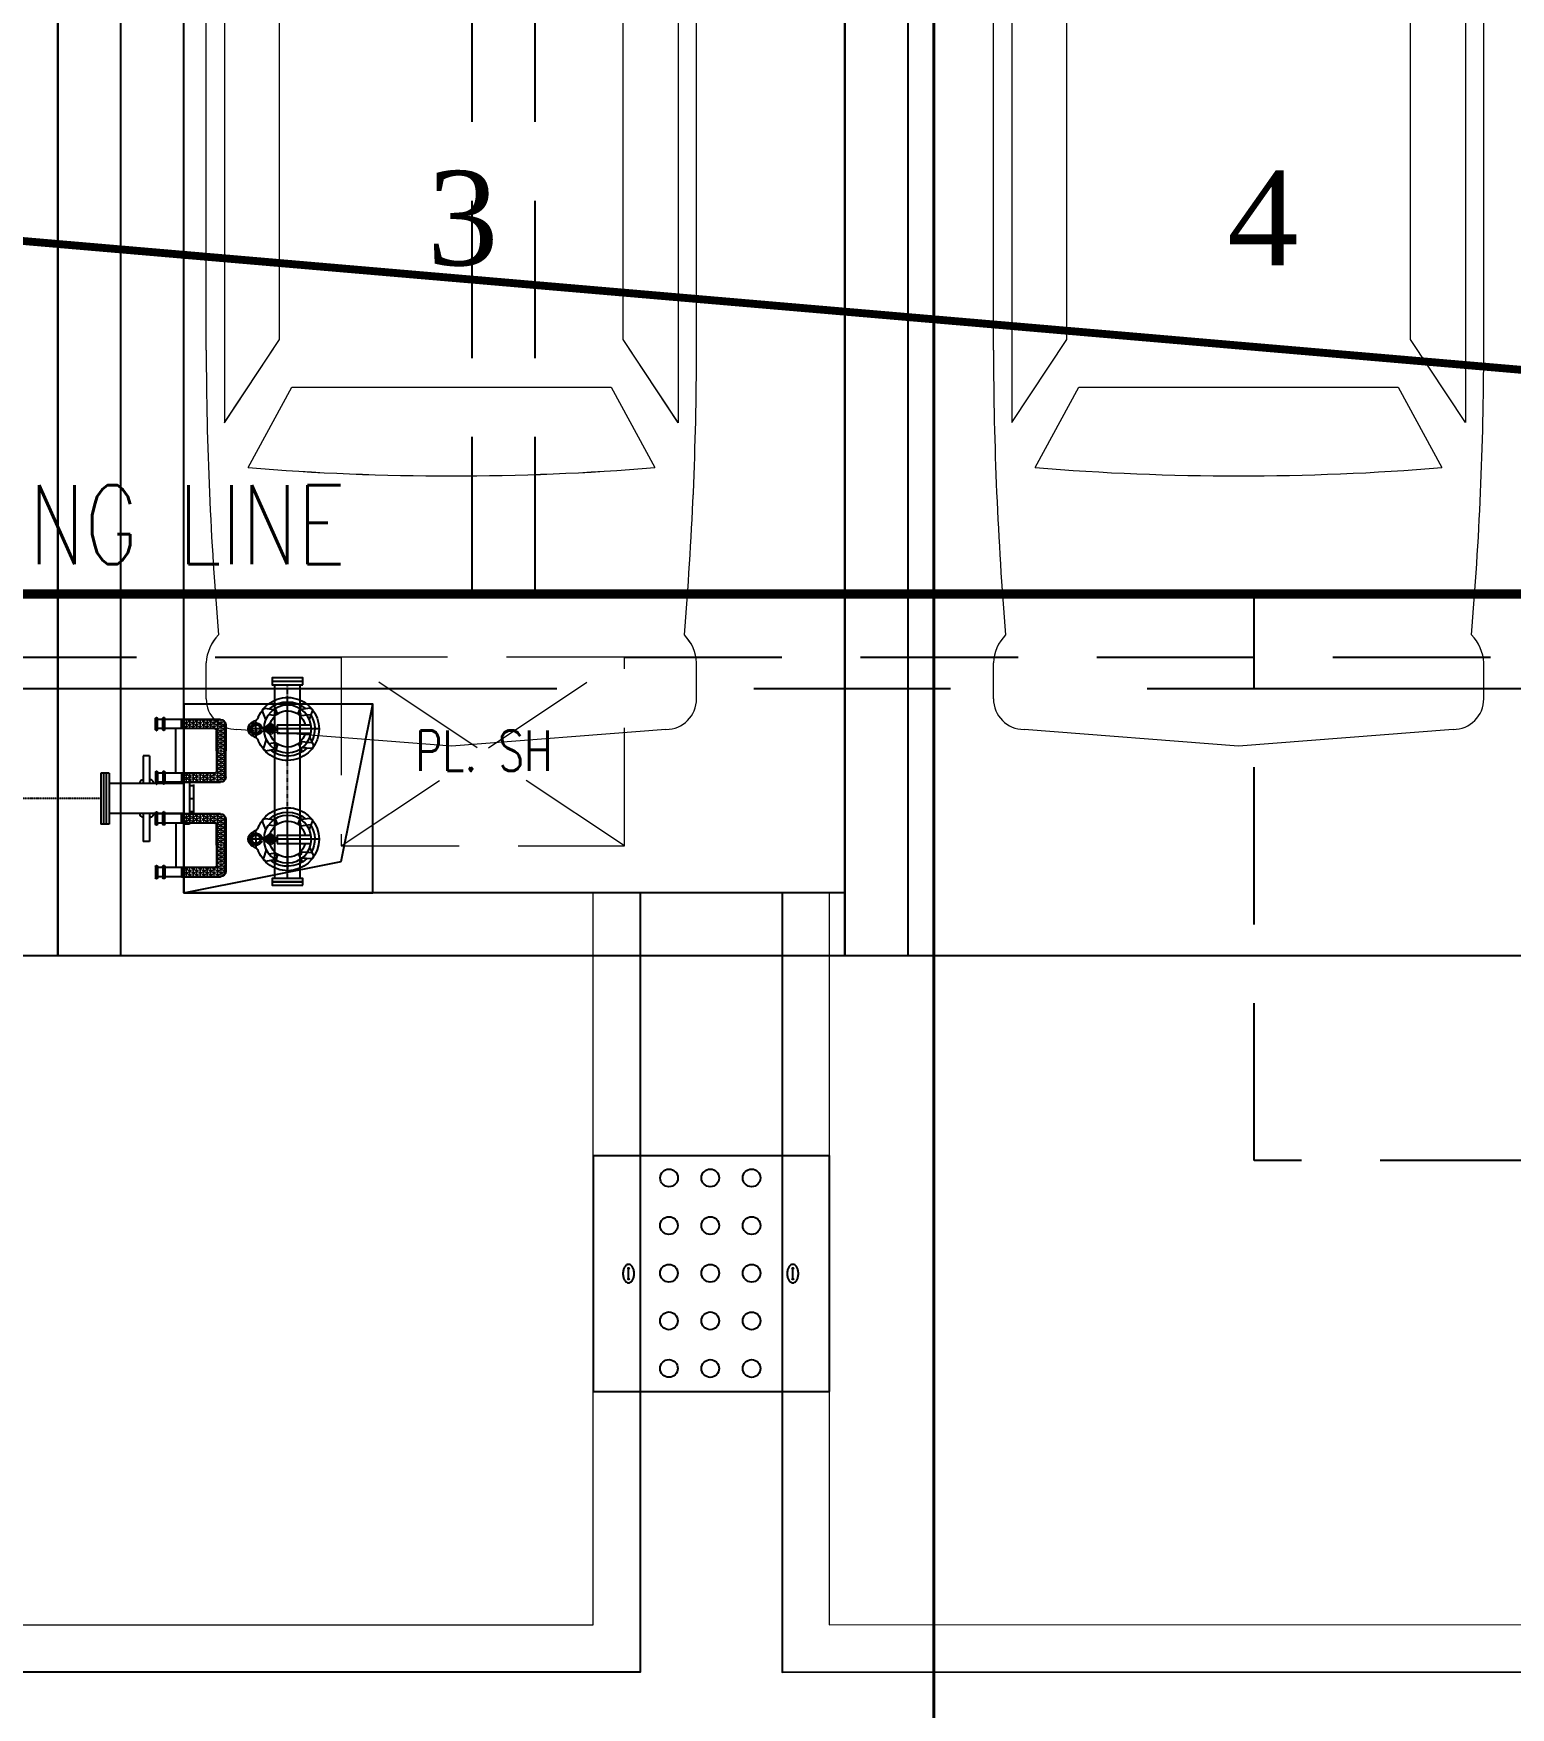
# Model space of a CAD drawing. Header units: millimetres. Extents: x -2076597 to 16308595, y -4402071 to 17875273.
# Drawn here: x -2039425 to -2034734, y -4004370 to -3999051 of the extents above; entities that cross this region are included whole.
import ezdxf
from ezdxf.lldxf.tags import DXFTag

# ---------------------------------------------------------------- set-up
doc = ezdxf.new("R2010")
doc.units = ezdxf.units.MM
for name, pattern in [('( Hidden )', [0.375, 0.25, -0.125]), ('CENTER', [50.8, 31.75, -6.35, 6.35, -6.35]), ('CENTER2', [1.125, 0.75, -0.125, 0.125, -0.125]), ('DASHDOT', [1, 0.5, -0.25, 0, -0.25]), ('DASHED2', [0.375, 0.25, -0.125]), ('HIDDEN', [9.525, 6.35, -3.175])]:
    doc.linetypes.add(name, pattern=pattern)
for name, color, linetype, lineweight in [('A- LIGHT LINE', 8, 'Continuous', 9), ('A- REF LINES', 5, 'Continuous', 9), ('A-BOUNDARY LINES', 4, 'Continuous', 25), ('A-ELEV FINEWALL', 6, 'Continuous', 9), ('G-IMPT', 8, 'Continuous', 9), ('TA 01 COMMENTS', 250, 'Continuous', 9)]:
    doc.layers.add(name, color=color, linetype=linetype, lineweight=lineweight)
for name, color, linetype in [('A- RETAINING WALL HATCH', 252, 'Continuous'), ('A-CAR', 251, 'Continuous'), ('A-CAR NOS', 8, 'Continuous'), ('A-HIDDEN', 8, 'DASHED2'), ('A-SETBACK', 3, 'Continuous'), ('A-TXTROOM', 3, 'Continuous'), ('A-WALL', 2, 'Continuous'), ('CENT', 8, 'DASHDOT'), ('MAN', 250, 'Continuous'), ('P-PLUMB', 7, 'Continuous'), ('PL-DRAIN', 201, 'Continuous'), ('pl-manhole', 90, 'Continuous'), ('PL-RUNGS', 11, 'Continuous'), ('PL-SUMP', 200, 'Continuous'), ('PL-SWD', 134, 'Continuous'), ('PL-TANK', 200, 'Continuous'), ('PL-UG SUMP', 60, 'Continuous'), ('S-BEAM', 4, 'DASHED2'), ('S-GRID', 252, 'CENTER2'), ('STORM', 7, 'Continuous'), ('SUB', 250, 'HIDDEN'), ('TABULAR', 7, 'Continuous')]:
    doc.layers.add(name, color=color, linetype=linetype)
doc.styles.add('ROMANS', font='romans.shx', dxfattribs={"width": 0.75})
doc.styles.add('TNR 300', font='times.ttf', dxfattribs={"height": 600})
tags = doc.linetypes.add('Sheet-A1-BLOCK-12$0$DASHDOT2', pattern=[0.5, 0.25, -0.125, 0, -0.125]).pattern_tags.tags
tags[10:11] = [DXFTag(74, 4), DXFTag(75, 0), DXFTag(340, '0'), DXFTag(46, 1.0), DXFTag(50, 0.0), DXFTag(44, 0.0), DXFTag(45, 0.0)]
tags[8:9] = [DXFTag(74, 4), DXFTag(75, 0), DXFTag(340, '0'), DXFTag(46, 1.0), DXFTag(50, 0.0), DXFTag(44, 0.0), DXFTag(45, 0.0)]
tags[6:7] = [DXFTag(74, 4), DXFTag(75, 0), DXFTag(340, '0'), DXFTag(46, 1.0), DXFTag(50, 0.0), DXFTag(44, 0.0), DXFTag(45, 0.0)]
tags[4:5] = [DXFTag(74, 4), DXFTag(75, 0), DXFTag(340, '0'), DXFTag(46, 1.0), DXFTag(50, 0.0), DXFTag(44, 0.0), DXFTag(45, 0.0)]

# ---------------------------------------------------------------- blocks, each defined once
blk = doc.blocks.new('CAR_0001 - CAR_dwg_AV-LSP01-273113--1_ BASEMENT')
at = {"layer": 'G-IMPT'}
for p, q in [((-2319.3, 915.1), (-2182.3, 915.1)), ((-989.9, 915.1), (1117.4, 915.1)), ((340.5, 589), (955.2, 845)), ((340.5, -627.7), (955.2, -883.7)), ((-2319.3, -953.8), (-2182.3, -953.8)), ((-989.9, -953.8), (1117.4, -953.8))]:
    blk.add_line(p, q, dxfattribs=at)
at = {"layer": 'G-IMPT', "flags": 128}
for points in [[(331.1, 635.7), (819.7, 845), (-1266.5, 845), (-949.3, 635.7)], [(331.1, -674.4), (819.7, -883.7), (-1266.5, -883.7), (-949.3, -674.4)]]:
    blk.add_lwpolyline(points, close=True, dxfattribs=at)
for points in [[(2103, 856.7), (2146.7, 888.6), (2297.3, 882.6)], [(-2436.1, -837), (-2500, -19.4), (-2436.1, 798.3)], [(-1437.7, 755.8), (-1131.3, 589), (-1131.3, -19.4), (-1131.3, -627.7), (-1437.7, -794.5)], [(2103, -895.4), (2146.7, -927.3), (2297.3, -921.3)]]:
    blk.add_lwpolyline(points, dxfattribs=at)
at = {"layer": 'G-IMPT'}
for centre, radius, start, end in [((-2319.3, 798.3), 116.8, 90, 180), ((-2189.9, 753.1), 162.2, 45.32427, 87.31592), ((-958.4, -12475.2), 13390.3, 90.13475, 94.78694), ((1062.5, -8362.9), 9278.1, 83.5611, 89.6612), ((-8158.5, 23.2), 9150.6, 359.73336, 5.15241), ((2294.3, 789.2), 93.4, 4.51362, 88.15912), ((-8484.2, -1118.6), 11039.1, 5.71499, 9.99074), ((7798.2, -7.7), 9267.5, 175.27463, 180.07221), ((-6963.4, 55.6), 7323.3, 359.41344, 4.17681), ((7798.2, -31), 9267.5, 179.92779, 184.72537), ((-6963.4, -94.3), 7323.3, 355.82319, 0.58656), ((-8158.5, -61.9), 9150.6, 354.84759, 0.26664), ((-8484.2, 1079.9), 11039.1, 350.00926, 354.28501), ((-2319.3, -837), 116.8, 180, 270), ((2294.3, -827.9), 93.4, 271.84088, 355.48638), ((-2189.9, -791.8), 162.2, 272.68408, 314.67573), ((-958.4, 12436.5), 13390.3, 265.21306, 269.86525), ((1062.5, 8324.2), 9278.1, 270.3388, 276.4389)]:
    blk.add_arc(centre, radius, start, end, dxfattribs=at)
blk = doc.blocks.new('5.5X2.5 CAR')
at = {"layer": 'A-CAR'}
blk.add_line((563484.9, -1042391.2), (563484.9, -1037391.2), dxfattribs=at)
blk.add_lwpolyline([(560984.9, -1042641.2), (563484.9, -1042641.2), (563484.9, -1037141.2), (560984.9, -1037141.2)], close=True, dxfattribs=at)
at = {"layer": 'A-CAR', "extrusion": (0, 0, -1), "xscale": 0.8333333333333715, "yscale": 0.8333333333333715, "zscale": -0.8333333333333715, "rotation": 270}
blk.add_blockref('CAR_0001 - CAR_dwg_AV-LSP01-273113--1_ BASEMENT', (-562218.8, -1039891), dxfattribs=at)
blk = doc.blocks.new('Family - ___-240295-0_ ground floor')
at = {"layer": 'A-SETBACK', "linetype": 'DASHDOT', "lineweight": -2, "ltscale": 2000, "const_width": 25}
blk.add_lwpolyline([(76479.8, 233662.7), (47865.6, 236124.2), (29165.9, 193452.3), (70914.6, 193452.3)], close=True, dxfattribs=at)
blk = doc.blocks.new('BASEMENT COLUMNS')
at = {"layer": 'S-GRID', "ltscale": 5000}
blk.add_line((-3718968.2, -18256614.2), (-3653689, -18256614.2), dxfattribs=at)
blk = doc.blocks.new('SEC LINES')
at = {"layer": 'A-ELEV FINEWALL', "color": 7, "linetype": 'Sheet-A1-BLOCK-12$0$DASHDOT2', "ltscale": 4000, "const_width": 10}
blk.add_lwpolyline([(-3838666.4, -18329573.3), (-3838666.4, -18385694.5)], dxfattribs=at)
blk = doc.blocks.new('RRRRR')
at = {"layer": 'PL-DRAIN', "color": 20, "ltscale": 0.2}
for p, q in [((-0.816, 0.7643), (-1.101, -0.1943)), ((0.1425, 0.4793), (-0.816, 0.7643)), ((0.0855, 0.2876), (-0.873, 0.5726)), ((-0.4013, 0.4842), (-0.3579, 0.4713)), ((0.1425, 0.4793), (-0.1425, -0.4793)), ((-0.0855, -0.2876), (-1.0441, -0.0025)), ((-0.1425, -0.4793), (-1.101, -0.1943)), ((-0.5995, -0.1824), (-0.5561, -0.1952))]:
    blk.add_line(p, q, dxfattribs=at)
for centre, major_axis, start_param, end_param in [((-0.3942, 0.4737), (0.0277, -0.0083), 2.116493, 2.542756), ((-0.3904, 0.4592), (0.0421, -0.0126), 1.817098, 2.114821), ((-0.3913, 0.4382), (0.0623, -0.0185), 1.571855, 1.816463), ((-0.3913, 0.4382), (0.0623, -0.0185), 1.327089, 1.571698), ((-0.4031, 0.4848), (0.0141, -0.0042), 3.143101, 3.745302), ((-0.4031, 0.4848), (0.0141, -0.0042), 2.539735, 3.141935), ((-0.3896, 0.4892), (0.0278, -0.0082), 3.744111, 4.170375), ((-0.3785, 0.4993), (0.0422, -0.0125), 4.170063, 4.467787), ((-0.4013, 0.4842), (0.00226, -0.00067), 0.001249, 6.284434), ((-0.3679, 0.5174), (0.0623, -0.0185), 4.468697, 4.713306), ((-0.3679, 0.5174), (0.0623, -0.0185), -1.570167, -1.325558), ((-0.3688, 0.4964), (0.0422, -0.0125), -1.324996, -1.027272), ((-0.3579, 0.4713), (0.00226, -0.00067), 0.001249, 6.284434), ((-0.3807, 0.4563), (0.0422, -0.0125), 1.029324, 1.327047), ((-0.365, 0.4819), (0.0278, -0.0082), -1.028254, -0.60199), ((-0.3696, 0.4664), (0.0278, -0.0083), 0.603555, 1.029818), ((-0.356, 0.4708), (0.0141, -0.0042), -0.601712, 0.000488), ((-0.356, 0.4708), (0.0141, -0.0042), 0.001727, 0.603928), ((-0.6013, -0.1818), (0.0141, -0.0042), 3.143187, 3.745387), ((-0.6013, -0.1818), (0.0141, -0.0042), 2.539735, 3.141935), ((-0.5878, -0.1774), (0.0278, -0.0083), 3.745898, 4.172161), ((-0.5924, -0.1929), (0.0278, -0.0082), 2.113428, 2.539692), ((-0.5767, -0.1673), (0.0422, -0.0125), 4.170518, 4.468242), ((-0.5995, -0.1824), (0.00226, -0.00067), -0.000976, 6.282209), ((-0.5886, -0.2074), (0.0422, -0.0125), 1.815128, 2.112852), ((-0.566, -0.1492), (0.0623, -0.0185), 4.468696, 4.713305), ((-0.5895, -0.2284), (0.0623, -0.0185), 1.571582, 1.816191), ((-0.566, -0.1492), (0.0623, -0.0185), -1.570172, -1.325564), ((-0.5895, -0.2284), (0.0623, -0.0185), 1.327208, 1.571816), ((-0.567, -0.1702), (0.0422, -0.0125), -1.324992, -1.027269), ((-0.5561, -0.1952), (0.00226, -0.00067), -0.000976, 6.282209), ((-0.5789, -0.2103), (0.0422, -0.0125), 1.029126, 1.32685), ((-0.5632, -0.1847), (0.0278, -0.0083), -1.026884, -0.600621), ((-0.5678, -0.2002), (0.0278, -0.0082), 0.602135, 1.028398), ((-0.5542, -0.1958), (0.0141, -0.0042), -0.602334, -0.000133), ((-0.5542, -0.1958), (0.0141, -0.0042), -0.000243, 0.601958)]:
    blk.add_ellipse(centre, major_axis=major_axis, ratio=1, start_param=start_param, end_param=end_param, dxfattribs=at)
at = {"layer": 'PL-DRAIN', "color": 7}
for centre, start_param, end_param in [((-0.8136, 0.4282), 0.000099, 6.283284), ((-0.6201, 0.3707), 0.00011, 6.283295), ((-0.4267, 0.3132), -7.053668443113281e-05, 6.283114770495155), ((-0.8635, 0.2605), 0.000099, 6.283284), ((-0.2332, 0.2557), -0.00005, 6.283135), ((-0.67, 0.203), -7.053668443113281e-05, 6.283114770495155), ((-0.0398, 0.1981), 5.449487416631094e-05, 6.283239802053752), ((-0.4766, 0.1454), -0.00005, 6.283135), ((-0.9134, 0.0927), -7.053668443113281e-05, 6.283114770495155), ((-0.7199, 0.0352), -0.00005, 6.283135), ((-0.2831, 0.0879), 5.449487416631094e-05, 6.283239802053752), ((-0.0897, 0.0304), -0.000006, 6.283179), ((-0.5264, -0.0223), 5.449487416631094e-05, 6.283239802053752), ((-0.333, -0.0798), -0.000006, 6.283179), ((-0.1395, -0.1373), -0.000006, 6.283179)]:
    blk.add_ellipse(centre, major_axis=(0.0359, -0.0107), ratio=1, start_param=start_param, end_param=end_param, dxfattribs=at)
blk = doc.blocks.new('*X66')
at = {"color": 0}
for p, q in [((13001.6, -5220.5), (13003.1, -5217.8)), ((13003.1, -5223.2), (13001.6, -5220.5)), ((13001.6, -5231.3), (13003.1, -5228.6)), ((13003.1, -5234), (13001.6, -5231.3)), ((13001.6, -5242.2), (13003.1, -5239.5)), ((13003.1, -5244.9), (13001.6, -5242.2)), ((13003.1, -5212.4), (13003, -5212.2)), ((13003.1, -5212.4), (13006.2, -5212.4)), ((13003.1, -5217.8), (13006.2, -5217.8)), ((13003.1, -5223.2), (13006.2, -5223.2)), ((13003.1, -5228.6), (13006.2, -5228.6)), ((13003.1, -5234), (13006.2, -5234)), ((13003.1, -5239.5), (13006.2, -5239.5)), ((13006.2, -5212.4), (13007.8, -5209.7)), ((13007.8, -5220.5), (13006.2, -5217.8)), ((13006.2, -5223.2), (13007.8, -5220.5)), ((13007.8, -5231.3), (13006.2, -5228.6)), ((13006.2, -5234), (13007.8, -5231.3)), ((13007.8, -5242.2), (13006.2, -5239.5)), ((13006.2, -5244.9), (13007.8, -5242.2)), ((13007.8, -5209.7), (13006.8, -5208)), ((13010.9, -5215.1), (13012.5, -5212.4)), ((13012.5, -5217.8), (13010.9, -5215.1)), ((13010.9, -5225.9), (13012.5, -5223.2)), ((13012.5, -5228.6), (13010.9, -5225.9)), ((13010.9, -5236.7), (13012.5, -5234)), ((13012.5, -5239.5), (13010.9, -5236.7)), ((13012.5, -5207), (13011.7, -5205.6)), ((13012.5, -5207), (13015.6, -5207)), ((13012.5, -5212.4), (13015.6, -5212.4)), ((13012.5, -5217.8), (13015.6, -5217.8)), ((13012.5, -5223.2), (13015.6, -5223.2)), ((13012.5, -5228.6), (13015.6, -5228.6)), ((13012.5, -5234), (13015.6, -5234)), ((13012.5, -5239.5), (13015.6, -5239.5)), ((13015.6, -5207), (13016.7, -5205.1)), ((13017.2, -5215.1), (13015.6, -5212.4)), ((13015.6, -5217.8), (13017.2, -5215.1)), ((13017.2, -5225.9), (13015.6, -5223.2)), ((13015.6, -5228.6), (13017.2, -5225.9)), ((13017.2, -5236.7), (13015.6, -5234)), ((13015.6, -5239.5), (13017.2, -5236.7)), ((13020.3, -5209.7), (13021.9, -5207)), ((13021.9, -5212.4), (13020.3, -5209.7)), ((13020.3, -5220.5), (13021.9, -5217.8)), ((13021.9, -5223.2), (13020.3, -5220.5)), ((13020.3, -5231.3), (13021.9, -5228.6)), ((13021.9, -5234), (13020.3, -5231.3)), ((13020.3, -5242.2), (13021.9, -5239.5)), ((13021.9, -5244.9), (13020.3, -5242.2)), ((13021.9, -5207), (13025, -5207)), ((13021.9, -5212.4), (13025, -5212.4)), ((13021.9, -5217.8), (13025, -5217.8)), ((13021.9, -5223.2), (13025, -5223.2)), ((13021.9, -5228.6), (13025, -5228.6)), ((13021.9, -5234), (13025, -5234)), ((13021.9, -5239.5), (13025, -5239.5)), ((13026.6, -5209.7), (13025, -5207)), ((13025, -5212.4), (13026.6, -5209.7)), ((13026.6, -5220.5), (13025, -5217.8)), ((13025, -5223.2), (13026.6, -5220.5)), ((13026.6, -5231.3), (13025, -5228.6)), ((13025, -5234), (13026.6, -5231.3)), ((13025.7, -5240.7), (13025, -5239.5)), ((13025, -5244.9), (13025.7, -5243.6)), ((13029.7, -5215.1), (13031.2, -5212.4)), ((13031.2, -5217.8), (13029.7, -5215.1)), ((13029.7, -5225.9), (13031.2, -5223.2)), ((13031.2, -5228.6), (13029.7, -5225.9)), ((13031.2, -5207), (13030.2, -5205.1)), ((13031.2, -5207), (13034.4, -5207)), ((13031.2, -5212.4), (13034.4, -5212.4)), ((13031.2, -5217.8), (13034.4, -5217.8)), ((13031.2, -5223.2), (13034.4, -5223.2)), ((13031.2, -5228.6), (13034.4, -5228.6)), ((13034.4, -5207), (13035.5, -5205.1)), ((13035.9, -5215.1), (13034.4, -5212.4)), ((13034.4, -5217.8), (13035.9, -5215.1)), ((13035.9, -5225.9), (13034.4, -5223.2)), ((13034.4, -5228.6), (13035.9, -5225.9)), ((13039.1, -5209.7), (13040.6, -5207)), ((13040.6, -5212.4), (13039.1, -5209.7)), ((13039.1, -5220.5), (13040.6, -5217.8)), ((13040.6, -5223.2), (13039.1, -5220.5)), ((13039.8, -5230.1), (13040.6, -5228.6)), ((13040.6, -5207), (13043.8, -5207)), ((13040.6, -5212.4), (13043.8, -5212.4)), ((13040.6, -5217.8), (13043.8, -5217.8)), ((13040.6, -5223.2), (13043.8, -5223.2)), ((13040.6, -5228.6), (13043.8, -5228.6)), ((13045.3, -5209.7), (13043.8, -5207)), ((13043.8, -5212.4), (13045.3, -5209.7)), ((13045.3, -5220.5), (13043.8, -5217.8)), ((13043.8, -5223.2), (13045.3, -5220.5)), ((13044.6, -5230.1), (13043.8, -5228.6)), ((13048.4, -5215.1), (13050, -5212.4)), ((13050, -5217.8), (13048.4, -5215.1)), ((13048.4, -5225.9), (13050, -5223.2)), ((13050, -5228.6), (13048.4, -5225.9)), ((13050, -5207), (13048.9, -5205.1)), ((13050, -5207), (13053.1, -5207)), ((13050, -5212.4), (13053.1, -5212.4)), ((13050, -5217.8), (13053.1, -5217.8)), ((13050, -5223.2), (13053.1, -5223.2)), ((13050, -5228.6), (13053.1, -5228.6)), ((13053.1, -5207), (13054.2, -5205.1)), ((13054.7, -5215.1), (13053.1, -5212.4)), ((13053.1, -5217.8), (13054.7, -5215.1)), ((13054.7, -5225.9), (13053.1, -5223.2)), ((13053.1, -5228.6), (13054.7, -5225.9)), ((13057.8, -5209.7), (13059.4, -5207)), ((13059.4, -5212.4), (13057.8, -5209.7)), ((13057.8, -5220.5), (13059.4, -5217.8)), ((13059.4, -5223.2), (13057.8, -5220.5)), ((13058.5, -5230.1), (13059.4, -5228.6)), ((13059.4, -5207), (13062.5, -5207)), ((13059.4, -5212.4), (13062.5, -5212.4)), ((13059.4, -5217.8), (13062.5, -5217.8)), ((13059.4, -5223.2), (13062.5, -5223.2)), ((13059.4, -5228.6), (13062.5, -5228.6)), ((13064.1, -5209.7), (13062.5, -5207)), ((13062.5, -5212.4), (13064.1, -5209.7)), ((13064.1, -5220.5), (13062.5, -5217.8)), ((13062.5, -5223.2), (13064.1, -5220.5)), ((13063.3, -5230.1), (13062.5, -5228.6)), ((13067.2, -5215.1), (13068.8, -5212.4)), ((13068.8, -5217.8), (13067.2, -5215.1)), ((13067.2, -5225.9), (13068.8, -5223.2)), ((13068.8, -5228.6), (13067.2, -5225.9)), ((13068.8, -5207), (13067.7, -5205.1)), ((13068.8, -5207), (13071.9, -5207)), ((13068.8, -5212.4), (13071.9, -5212.4)), ((13068.8, -5217.8), (13071.9, -5217.8)), ((13068.8, -5223.2), (13071.9, -5223.2)), ((13068.8, -5228.6), (13071.9, -5228.6)), ((13071.9, -5207), (13073, -5205.1)), ((13073.4, -5215.1), (13071.9, -5212.4)), ((13071.9, -5217.8), (13073.4, -5215.1)), ((13073.4, -5225.9), (13071.9, -5223.2)), ((13071.9, -5228.6), (13073.4, -5225.9)), ((13076.6, -5209.7), (13078.1, -5207)), ((13078.1, -5212.4), (13076.6, -5209.7)), ((13076.6, -5220.5), (13078.1, -5217.8)), ((13078.1, -5223.2), (13076.6, -5220.5)), ((13077.3, -5230.1), (13078.1, -5228.6)), ((13078.1, -5207), (13081.2, -5207)), ((13078.1, -5212.4), (13081.2, -5212.4)), ((13078.1, -5217.8), (13081.2, -5217.8)), ((13078.1, -5223.2), (13081.2, -5223.2)), ((13078.1, -5228.6), (13081.2, -5228.6)), ((13082.8, -5209.7), (13081.2, -5207)), ((13081.2, -5212.4), (13082.8, -5209.7)), ((13082.8, -5220.5), (13081.2, -5217.8)), ((13081.2, -5223.2), (13082.8, -5220.5)), ((13082.1, -5230.1), (13081.2, -5228.6)), ((13085.9, -5215.1), (13087.5, -5212.4)), ((13087.5, -5217.8), (13085.9, -5215.1)), ((13085.9, -5225.9), (13087.5, -5223.2)), ((13087.5, -5228.6), (13085.9, -5225.9)), ((13087.5, -5207), (13086.4, -5205.1)), ((13087.5, -5207), (13090.6, -5207)), ((13087.5, -5212.4), (13090.6, -5212.4)), ((13087.5, -5217.8), (13090.6, -5217.8)), ((13087.5, -5223.2), (13090.6, -5223.2)), ((13087.5, -5228.6), (13090.6, -5228.6)), ((13090.6, -5207), (13091.7, -5205.1)), ((13092.2, -5215.1), (13090.6, -5212.4)), ((13090.6, -5217.8), (13092.2, -5215.1)), ((13092.2, -5225.9), (13090.6, -5223.2)), ((13090.6, -5228.6), (13092.2, -5225.9)), ((13095.3, -5209.7), (13096.9, -5207)), ((13096.9, -5212.4), (13095.3, -5209.7)), ((13095.3, -5220.5), (13096.9, -5217.8)), ((13096.9, -5223.2), (13095.3, -5220.5)), ((13096, -5230.1), (13096.9, -5228.6)), ((13096.9, -5207), (13100, -5207)), ((13096.9, -5212.4), (13100, -5212.4)), ((13096.9, -5217.8), (13100, -5217.8)), ((13096.9, -5223.2), (13100, -5223.2)), ((13096.9, -5228.6), (13100, -5228.6)), ((13101.6, -5209.7), (13100, -5207)), ((13100, -5212.4), (13101.6, -5209.7)), ((13101.6, -5220.5), (13100, -5217.8)), ((13100, -5223.2), (13101.6, -5220.5)), ((13100.8, -5230.1), (13100, -5228.6)), ((13104.7, -5215.1), (13106.2, -5212.4)), ((13106.2, -5217.8), (13104.7, -5215.1)), ((13104.7, -5225.9), (13106.2, -5223.2)), ((13106.2, -5228.6), (13104.7, -5225.9)), ((13106.2, -5207), (13105.2, -5205.1)), ((13106.2, -5207), (13109.4, -5207)), ((13106.2, -5212.4), (13109.4, -5212.4)), ((13106.2, -5217.8), (13109.4, -5217.8)), ((13106.2, -5223.2), (13109.4, -5223.2)), ((13106.2, -5228.6), (13109.4, -5228.6)), ((13109.4, -5207), (13110.5, -5205.1)), ((13110.9, -5215.1), (13109.4, -5212.4)), ((13109.4, -5217.8), (13110.9, -5215.1)), ((13110.9, -5225.9), (13109.4, -5223.2)), ((13109.4, -5228.6), (13110.9, -5225.9)), ((13114.1, -5209.7), (13115.6, -5207)), ((13115.6, -5212.4), (13114.1, -5209.7)), ((13114.1, -5220.5), (13115.6, -5217.8)), ((13115.6, -5223.2), (13114.1, -5220.5)), ((13114.8, -5230.1), (13115.6, -5228.6)), ((13115.6, -5207), (13118.8, -5207)), ((13115.6, -5212.4), (13118.8, -5212.4)), ((13115.6, -5217.8), (13118.8, -5217.8)), ((13115.6, -5223.2), (13118.8, -5223.2)), ((13115.6, -5228.6), (13118.8, -5228.6)), ((13120.3, -5209.7), (13118.8, -5207)), ((13118.8, -5212.4), (13120.3, -5209.7)), ((13120.3, -5220.5), (13118.8, -5217.8)), ((13118.8, -5223.2), (13120.3, -5220.5)), ((13119.6, -5230.1), (13118.8, -5228.6)), ((13001.6, -5253), (13003.1, -5250.3)), ((13003.1, -5255.7), (13001.6, -5253)), ((13001.6, -5263.8), (13003.1, -5261.1)), ((13003.1, -5266.5), (13001.6, -5263.8)), ((13001.6, -5274.6), (13003.1, -5271.9)), ((13003.1, -5277.3), (13001.6, -5274.6)), ((13001.6, -5285.5), (13003.1, -5282.8)), ((13003.1, -5288.2), (13001.6, -5285.5)), ((13003.1, -5244.9), (13006.2, -5244.9)), ((13003.1, -5250.3), (13006.2, -5250.3)), ((13003.1, -5255.7), (13006.2, -5255.7)), ((13003.1, -5261.1), (13006.2, -5261.1)), ((13003.1, -5266.5), (13006.2, -5266.5)), ((13003.1, -5271.9), (13006.2, -5271.9)), ((13003.1, -5277.3), (13006.2, -5277.3)), ((13003.1, -5282.8), (13006.2, -5282.8)), ((13003.1, -5288.2), (13006.2, -5288.2)), ((13007.8, -5253), (13006.2, -5250.3)), ((13006.2, -5255.7), (13007.8, -5253)), ((13007.8, -5263.8), (13006.2, -5261.1)), ((13006.2, -5266.5), (13007.8, -5263.8)), ((13007.8, -5274.6), (13006.2, -5271.9)), ((13006.2, -5277.3), (13007.8, -5274.6)), ((13007.8, -5285.5), (13006.2, -5282.8)), ((13006.2, -5288.2), (13007.8, -5285.5)), ((13010.9, -5247.6), (13012.5, -5244.9)), ((13012.5, -5250.3), (13010.9, -5247.6)), ((13010.9, -5258.4), (13012.5, -5255.7)), ((13012.5, -5261.1), (13010.9, -5258.4)), ((13010.9, -5269.2), (13012.5, -5266.5)), ((13012.5, -5271.9), (13010.9, -5269.2)), ((13010.9, -5280), (13012.5, -5277.3)), ((13012.5, -5282.8), (13010.9, -5280)), ((13011.4, -5290.1), (13012.5, -5288.2)), ((13012.5, -5244.9), (13015.6, -5244.9)), ((13012.5, -5250.3), (13015.6, -5250.3)), ((13012.5, -5255.7), (13015.6, -5255.7)), ((13012.5, -5261.1), (13015.6, -5261.1)), ((13012.5, -5266.5), (13015.6, -5266.5)), ((13012.5, -5271.9), (13015.6, -5271.9)), ((13012.5, -5277.3), (13015.6, -5277.3)), ((13012.5, -5282.8), (13015.6, -5282.8)), ((13012.5, -5288.2), (13015.6, -5288.2)), ((13017.2, -5247.6), (13015.6, -5244.9)), ((13015.6, -5250.3), (13017.2, -5247.6)), ((13017.2, -5258.4), (13015.6, -5255.7)), ((13015.6, -5261.1), (13017.2, -5258.4)), ((13017.2, -5269.2), (13015.6, -5266.5)), ((13015.6, -5271.9), (13017.2, -5269.2)), ((13017.2, -5280), (13015.6, -5277.3)), ((13015.6, -5282.8), (13017.2, -5280)), ((13016.7, -5290.1), (13015.6, -5288.2)), ((13020.3, -5253), (13021.9, -5250.3)), ((13021.9, -5255.7), (13020.3, -5253)), ((13020.3, -5263.8), (13021.9, -5261.1)), ((13021.9, -5266.5), (13020.3, -5263.8)), ((13020.3, -5274.6), (13021.9, -5271.9)), ((13021.9, -5277.3), (13020.3, -5274.6)), ((13020.3, -5285.5), (13021.9, -5282.8)), ((13021.9, -5288.2), (13020.3, -5285.5)), ((13021.9, -5244.9), (13025, -5244.9)), ((13021.9, -5250.3), (13025, -5250.3)), ((13021.9, -5255.7), (13025, -5255.7)), ((13021.9, -5261.1), (13025, -5261.1)), ((13021.9, -5266.5), (13025, -5266.5)), ((13021.9, -5271.9), (13025, -5271.9)), ((13021.9, -5277.3), (13025, -5277.3)), ((13021.9, -5282.8), (13025, -5282.8)), ((13021.9, -5288.2), (13025, -5288.2)), ((13025.7, -5251.5), (13025, -5250.3)), ((13025, -5255.7), (13025.7, -5254.4)), ((13025.7, -5262.4), (13025, -5261.1)), ((13025, -5266.5), (13025.7, -5265.3)), ((13025.7, -5273.2), (13025, -5271.9)), ((13025, -5277.3), (13025.7, -5276.1)), ((13025.7, -5284), (13025, -5282.8)), ((13025, -5288.2), (13025.7, -5286.9))]:
    blk.add_line(p, q, dxfattribs=at)
blk = doc.blocks.new('A$C6E192EF1')
at = {"layer": 'pl-manhole', "color": 1, "linetype": 'Continuous'}
for p, q in [((99.8, 589.8), (600, 689.6)), ((0, 89.6), (99.8, 589.8))]:
    blk.add_line(p, q, dxfattribs=at)
blk.add_lwpolyline([(0, 89.6), (0, 689.6), (600, 689.6), (600, 89.6)], close=True, dxfattribs=at)
at = {"layer": 'PL-RUNGS'}
for p, q in [((151.6, 223.5), (69.2, 223.5)), ((69.2, 223.5), (151.6, 223.5)), ((69.2, 223.5), (151.6, 223.5)), ((69.2, 223.5), (151.6, 223.5)), ((69.2, 223.5), (151.6, 223.5)), ((90.9, 219.7), (95.9, 219.7)), ((233.9, 223.5), (151.6, 223.5)), ((233.9, 223.5), (151.6, 223.5)), ((151.6, 223.5), (233.9, 223.5)), ((369.2, 223.5), (451.6, 223.5)), ((533.9, 223.5), (451.6, 223.5)), ((451.6, 223.5), (533.9, 223.5)), ((51.6, 205.9), (51.6, 29.4)), ((51.6, 82.4), (51.6, 205.9)), ((51.6, 82.4), (51.6, 205.9)), ((81, 188.2), (81, 29.4)), ((81, 188.2), (81, 82.4)), ((81, 188.2), (81, 82.4)), ((151.6, 194.1), (86.9, 194.1)), ((151.6, 194.1), (86.9, 194.1)), ((151.6, 194.1), (216.3, 194.1)), ((151.6, 194.1), (216.3, 194.1)), ((151.6, 194.1), (216.3, 194.1)), ((222.2, 188.2), (222.2, 29.4)), ((222.2, 188.2), (222.2, 82.4)), ((222.2, 188.2), (222.2, 82.4)), ((251.6, 205.9), (251.6, 29.4)), ((251.6, 82.4), (251.6, 205.9)), ((251.6, 82.4), (251.6, 205.9)), ((351.6, 205.9), (351.6, 29.4)), ((351.6, 82.4), (351.6, 205.9)), ((351.6, 82.4), (351.6, 205.9)), ((381, 188.2), (381, 29.4)), ((381, 188.2), (381, 82.4)), ((381, 188.2), (381, 82.4)), ((451.6, 194.1), (386.9, 194.1)), ((451.6, 194.1), (386.9, 194.1)), ((451.6, 194.1), (516.3, 194.1)), ((451.6, 194.1), (516.3, 194.1)), ((451.6, 194.1), (516.3, 194.1)), ((522.2, 188.2), (522.2, 29.4)), ((522.2, 188.2), (522.2, 82.4)), ((522.2, 188.2), (522.2, 82.4)), ((551.6, 205.9), (551.6, 29.4)), ((551.6, 82.4), (551.6, 205.9)), ((551.6, 82.4), (551.6, 205.9)), ((81, 82.4), (51.6, 82.4)), ((81, 82.4), (51.6, 82.4)), ((81, 82.4), (51.6, 82.4)), ((81, 82.4), (51.6, 82.4)), ((81, 82.4), (51.6, 82.4)), ((222.2, 64.6), (81, 64.6)), ((222.2, 82.4), (251.6, 82.4)), ((222.2, 82.4), (251.6, 82.4)), ((222.2, 82.4), (251.6, 82.4)), ((381, 82.4), (351.6, 82.4)), ((381, 82.4), (351.6, 82.4)), ((381, 82.4), (351.6, 82.4)), ((381, 82.4), (351.6, 82.4)), ((381, 82.4), (351.6, 82.4)), ((381, 64.6), (522.2, 64.6)), ((522.2, 82.4), (551.6, 82.4)), ((522.2, 82.4), (551.6, 82.4)), ((522.2, 82.4), (551.6, 82.4)), ((45.7, 27.1), (45.7, 25.9)), ((45.7, 2.4), (45.7, 3.5)), ((84.5, 29.4), (48.1, 29.4)), ((84.5, 23.5), (48.1, 23.5)), ((84.5, 5.9), (48.1, 5.9)), ((51.6, 23.5), (51.6, 5.9)), ((81, 23.5), (81, 5.9)), ((86.9, 27.1), (86.9, 25.9)), ((86.9, 2.4), (86.9, 3.5)), ((216.3, 27.1), (216.3, 25.9)), ((216.3, 2.4), (216.3, 3.5)), ((218.7, 29.4), (255.1, 29.4)), ((218.7, 23.5), (255.1, 23.5)), ((218.7, 5.9), (255.1, 5.9)), ((222.2, 23.5), (222.2, 5.9)), ((251.6, 23.5), (251.6, 5.9)), ((257.5, 27.1), (257.5, 25.9)), ((257.5, 2.4), (257.5, 3.5)), ((345.7, 27.1), (345.7, 25.9)), ((345.7, 2.4), (345.7, 3.5)), ((384.5, 29.4), (348.1, 29.4)), ((384.5, 23.5), (348.1, 23.5)), ((384.5, 5.9), (348.1, 5.9)), ((351.6, 23.5), (351.6, 5.9)), ((381, 23.5), (381, 5.9)), ((386.9, 27.1), (386.9, 25.9)), ((386.9, 2.4), (386.9, 3.5)), ((516.3, 27.1), (516.3, 25.9)), ((516.3, 2.4), (516.3, 3.5)), ((518.7, 29.4), (555.1, 29.4)), ((518.7, 23.5), (555.1, 23.5)), ((518.7, 5.9), (555.1, 5.9)), ((522.2, 23.5), (522.2, 5.9)), ((551.6, 23.5), (551.6, 5.9)), ((557.5, 27.1), (557.5, 25.9)), ((557.5, 2.4), (557.5, 3.5)), ((84.5, 0), (48.1, 0)), ((218.7, 0), (255.1, 0)), ((384.5, 0), (348.1, 0)), ((518.7, 0), (555.1, 0))]:
    blk.add_line(p, q, dxfattribs=at)
for centre, radius, start, end in [((69.2, 205.9), 17.6, 90, 180), ((69.2, 205.9), 17.6, 90, 180), ((233.9, 205.9), 17.6, 0, 90), ((233.9, 205.9), 17.6, 0, 90), ((233.9, 205.9), 17.6, 0, 90), ((369.2, 205.9), 17.6, 90, 180), ((369.2, 205.9), 17.6, 90, 180), ((533.9, 205.9), 17.6, 0, 90), ((533.9, 205.9), 17.6, 0, 90), ((533.9, 205.9), 17.6, 0, 90), ((86.9, 188.2), 5.88, 90, 180), ((86.9, 188.2), 5.88, 90, 180), ((216.3, 188.2), 5.88, 0, 90), ((216.3, 188.2), 5.88, 0, 90), ((216.3, 188.2), 5.88, 0, 90), ((386.9, 188.2), 5.88, 90, 180), ((386.9, 188.2), 5.88, 90, 180), ((516.3, 188.2), 5.88, 0, 90), ((516.3, 188.2), 5.88, 0, 90), ((516.3, 188.2), 5.88, 0, 90), ((48.1, 27.1), 2.35, 90, 180), ((48.1, 25.9), 2.35, 180, 270), ((48.1, 3.5), 2.35, 90, 180), ((48.1, 2.4), 2.35, 180, 270), ((84.5, 27.1), 2.35, 0, 90), ((84.5, 25.9), 2.35, 270, 0), ((84.5, 3.5), 2.35, 0, 90), ((84.5, 2.4), 2.35, 270, 0), ((218.7, 27.1), 2.35, 90, 180), ((218.7, 25.9), 2.35, 180, 270), ((218.7, 3.5), 2.35, 90, 180), ((218.7, 2.4), 2.35, 180, 270), ((255.1, 27.1), 2.35, 0, 90), ((255.1, 25.9), 2.35, 270, 0), ((255.1, 3.5), 2.35, 0, 90), ((255.1, 2.4), 2.35, 270, 0), ((348.1, 27.1), 2.35, 90, 180), ((348.1, 25.9), 2.35, 180, 270), ((348.1, 3.5), 2.35, 90, 180), ((348.1, 2.4), 2.35, 180, 270), ((384.5, 27.1), 2.35, 0, 90), ((384.5, 25.9), 2.35, 270, 0), ((384.5, 3.5), 2.35, 0, 90), ((384.5, 2.4), 2.35, 270, 0), ((518.7, 27.1), 2.35, 90, 180), ((518.7, 25.9), 2.35, 180, 270), ((518.7, 3.5), 2.35, 90, 180), ((518.7, 2.4), 2.35, 180, 270), ((555.1, 27.1), 2.35, 0, 90), ((555.1, 25.9), 2.35, 270, 0), ((555.1, 3.5), 2.35, 0, 90), ((555.1, 2.4), 2.35, 270, 0)]:
    blk.add_arc(centre, radius, start, end, dxfattribs=at)
at = {"layer": 'PL-RUNGS', "color": 7, "extrusion": (0, 0, -1), "xscale": 1.176470637321472, "yscale": 1.176470518112183, "zscale": -1.17647058822331, "rotation": 270}
for p in [(6072, 15518.5), (5772, 15518.5)]:
    blk.add_blockref('*X66', p, dxfattribs=at)
at = {"layer": 'PL-RUNGS', "color": 7, "xscale": 1.176470637321472, "yscale": 1.176470518112183, "zscale": 1.17647058822331, "rotation": 270}
for p in [(6375.2, 15518.5), (6675.2, 15518.5)]:
    blk.add_blockref('*X66', p, dxfattribs=at)
blk = doc.blocks.new('A$C2D12074D')
at = {"layer": 'CENT', "color": 33}
blk.add_line((337.5, 115, 0), (349.2, 115, 0), dxfattribs=at)
at = {"layer": 'P-PLUMB', "color": 33}
for p, q in [((230.9, 230, 0), (214.1, 230, 0)), ((214.1, 230, 0), (214.1, 155, 0)), ((230.9, 230, 0), (230.9, 155, 0)), ((122.5, 183.4, 0), (100, 183.4, 0)), ((100, 183.4, 0), (100, 46.6, 0)), ((107.5, 183.4, 0), (107.5, 46.6, 0)), ((115, 183.4, 0), (115, 46.6, 0)), ((122.5, 183.4, 0), (122.5, 46.6, 0)), ((337.5, 183.4, 0), (322.5, 183.4, 0)), ((322.5, 183.4, 0), (322.5, 46.6, 0)), ((337.5, 183.4, 0), (337.5, 46.6, 0)), ((322.5, 155, 0), (122.5, 155, 0)), ((122.5, 46.6, 0), (100, 46.6, 0)), ((322.5, 75, 0), (122.5, 75, 0)), ((214.1, 75, 0), (214.1, 0, 0)), ((230.9, 75, 0), (230.9, 0, 0)), ((337.5, 46.6, 0), (322.5, 46.6, 0)), ((230.9, 0, 0), (214.1, 0, 0)), ((230.9, 0, 0), (214.1, 0, 0))]:
    blk.add_line(p, q, dxfattribs=at)
for centre, start, end in [((214.6, 155.3, 0), 93.0102, 181.4916), ((231.9, 155.3, 0), 358.5084, 95.2992), ((214.6, 75.4, 0), 182.0947, 266.9898), ((231.9, 75.4, 0), 264.7008, 357.9053)]:
    blk.add_arc(centre, 10.3, start, end, dxfattribs=at)
at = {"layer": 'STORM', "color": 33}
for p, q in [((337.5, 150, 0), (349.2, 150, 0)), ((337.5, 80, 0), (349.2, 80, 0))]:
    blk.add_line(p, q, dxfattribs=at)
at = {"layer": 'SUB', "color": 33, "linetype": 'Continuous'}
blk.add_line((349.2, 76.9, 0), (349.2, 153.1, 0), dxfattribs=at)
blk = doc.blocks.new('A$C15DE74CF')
at = {"layer": 'MAN', "color": 6}
for p, q in [((97.9, 225.1), (102.1, 225.1)), ((100, 0), (100, 225.1)), ((448.2, 225.1), (452.4, 225.1)), ((450.3, 0), (450.3, 225.1)), ((34.2, 172), (37.9, 143.1)), ((41.8, 179.7), (43.3, 179.8)), ((69.6, 169.2), (43.3, 179.8)), ((57.7, 141.9), (55.2, 160.9)), ((100, 200.7), (72.8, 200.7)), ((84.9, 159.2), (95.1, 172.4)), ((96.8, 151.7), (96.8, 167.1)), ((96.8, 167.1), (100, 167.1)), ((100, 200.7), (127.2, 200.7)), ((100, 167.1), (102.8, 167.1)), ((102.8, 151.3), (102.8, 167.1)), ((103.7, 173.2), (114.9, 159.2)), ((133.8, 167.6), (160.5, 176.9)), ((162.1, 176.7), (160.5, 176.9)), ((169.2, 168.7), (164.2, 140)), ((384.5, 172), (388.2, 143.1)), ((392.1, 179.7), (393.6, 179.8)), ((419.9, 169.2), (393.6, 179.8)), ((408, 141.9), (405.6, 160.9)), ((450.3, 200.7), (423.1, 200.7)), ((435.2, 159.2), (445.4, 172.4)), ((447.1, 167.1), (450.3, 167.1)), ((447.1, 151.7), (447.1, 167.1)), ((450.3, 200.7), (477.5, 200.7)), ((450.3, 167.1), (453.2, 167.1)), ((453.2, 151.3), (453.2, 167.1)), ((454.1, 173.2), (465.3, 159.2)), ((484.1, 167.6), (510.9, 176.9)), ((512.4, 176.7), (510.9, 176.9)), ((519.6, 168.7), (514.5, 140)), ((25.4, 143.4), (48.6, 134.1)), ((50.1, 134.2), (48.6, 134.1)), ((82.2, 154.8), (117.8, 154.8)), ((95.6, 136.7), (84.9, 150.5)), ((86.9, 133.5), (86.9, 25.5)), ((86.9, 133.5), (113.2, 133.5)), ((104.3, 136.2), (114.9, 150.5)), ((113.2, 133.5), (113.4, 25.6)), ((144.3, 139.7), (147.7, 158.7)), ((151.5, 131.7), (153, 131.6)), ((176.6, 139.7), (153, 131.6)), ((375.8, 143.4), (398.9, 134.1)), ((400.4, 134.2), (398.9, 134.1)), ((432.5, 154.8), (468.1, 154.8)), ((445.9, 136.7), (435.2, 150.5)), ((437.2, 133.5), (463.5, 133.5)), ((437.2, 133.5), (437.2, 25.5)), ((454.6, 136.2), (465.3, 150.5)), ((463.5, 133.5), (463.7, 25.6)), ((494.7, 139.7), (498, 158.7)), ((501.8, 131.7), (503.4, 131.6)), ((526.9, 139.7), (503.4, 131.6)), ((200, 100), (0, 100)), ((25.4, 56.7), (48.5, 65.9)), ((34.2, 28), (37.8, 57)), ((50.1, 65.8), (48.5, 65.9)), ((57.6, 58.2), (53.7, 27.2)), ((100, 100), (195.2, 100)), ((140.3, 56.2), (142.7, 25)), ((148.2, 63.4), (149.7, 63.4)), ((172.4, 53.1), (149.7, 63.4)), ((162.2, 24.9), (160, 54)), ((550.3, 100), (350.3, 100)), ((375.7, 56.7), (398.9, 65.9)), ((384.5, 28), (388.2, 57)), ((400.4, 65.8), (398.9, 65.9)), ((408, 58.2), (404, 27.2)), ((450.3, 100), (545.6, 100)), ((490.6, 56.2), (493, 25)), ((498.5, 63.4), (500.1, 63.4)), ((522.7, 53.1), (500.1, 63.4)), ((512.6, 24.9), (510.3, 54)), ((41.7, 20.4), (43.2, 20.3)), ((69.5, 30.8), (43.2, 20.3)), ((127, 29.4), (152.8, 17.6)), ((154.3, 17.6), (152.8, 17.6)), ((392, 20.4), (393.6, 20.3)), ((419.9, 30.8), (393.6, 20.3)), ((477.4, 29.4), (503.1, 17.6)), ((504.7, 17.6), (503.1, 17.6))]:
    blk.add_line(p, q, dxfattribs=at)
for points, const_width in [([(99.7, 215.6, 1), (99.7, 216.7, 1)], 1.08), ([(110.6, 211.4, 1), (110.6, 212.5, 1)], 1.08), ([(450, 215.6, 1), (450, 216.7, 1)], 1.08), ([(461, 211.4, 1), (461, 212.5, 1)], 1.08), ([(83.7, 200, 1), (83.7, 201.1, 1)], 1.08), ([(88.5, 188, 1), (88.5, 189.1, 1)], 1.08), ([(88.8, 211, 1), (88.8, 212.1, 1)], 1.08), ([(99.8, 182.8, 1), (99.8, 183.9, 1)], 1.08), ([(110.8, 187.7, 1), (110.8, 188.8, 1)], 1.08), ([(116.1, 200, 1), (116.1, 201.1, 1)], 1.08), ([(434.1, 200, 1), (434.1, 201.1, 1)], 1.08), ([(438.8, 188, 1), (438.8, 189.1, 1)], 1.08), ([(439.2, 211, 1), (439.2, 212.1, 1)], 1.08), ([(450.1, 182.8, 1), (450.1, 183.9, 1)], 1.08), ([(461.1, 187.7, 1), (461.1, 188.8, 1)], 1.08), ([(466.5, 200, 1), (466.5, 201.1, 1)], 1.08), ([(49.5, 139.7, 1), (54.3, 139.9, 1)], 4.76), ([(152.4, 137.2, -1), (147.6, 137.7, -1)], 4.76), ([(399.8, 139.7, 1), (404.6, 139.9, 1)], 4.76), ([(502.7, 137.2, -1), (498, 137.7, -1)], 4.76), ([(49.5, 60.3, -1), (54.2, 60.1, -1)], 4.76), ([(148.5, 57.9, 1), (143.8, 57.9, 1)], 4.76), ([(399.8, 60.3, -1), (404.6, 60.1, -1)], 4.76), ([(498.9, 57.9, 1), (494.1, 57.9, 1)], 4.76)]:
    blk.add_lwpolyline(points, format="xyb", close=True, dxfattribs=dict(at, const_width=const_width))
for centre, radius in [((100, 100), 75.6), ((450.3, 100), 75.6), ((86.3, 154.8), 1.2), ((86.3, 154.8), 0.83), ((114.4, 154.8), 1.2), ((114.4, 154.8), 0.83), ((436.6, 154.8), 1.2), ((436.6, 154.8), 0.83), ((464.7, 154.8), 1.2), ((464.7, 154.8), 0.83)]:
    blk.add_circle(centre, radius, dxfattribs=at)
for centre, radius, start, end in [((100, 200), 25.2, 16.1534, 163.8466), ((100, 200), 19.2, 282.3163, 270), ((100, 200), 16, 282.3163, 270), ((100, 200), 13.1, 282.3163, 270), ((450.3, 200), 25.2, 16.1534, 163.8466), ((450.3, 200), 19.2, 282.3163, 270), ((450.3, 200), 16, 282.3163, 270), ((450.3, 200), 13.1, 282.3163, 270), ((100, 100), 100, 111.6964, 68.3036), ((41.7, 172.3), 7.21, 92.7961, 182.7961), ((55, 213), 21.6, 291.6964, 343.8466), ((100, 154.8), 11.2, 106.8451, 75.3762), ((100, 154.8), 8.12, 113.4874, 69.6821), ((99.6, 170.9), 4.76, 29.1168, 161.7156), ((145, 213), 21.6, 196.1534, 248.3036), ((161.8, 169.4), 7.21, 354.3995, 84.3995), ((450.3, 100), 100, 111.6964, 68.3036), ((392, 172.3), 7.21, 92.7961, 182.7961), ((405.4, 213), 21.6, 291.6964, 343.8466), ((450.3, 154.8), 11.2, 106.8451, 75.3762), ((450.3, 154.8), 8.12, 113.4874, 69.6821), ((449.9, 170.9), 4.76, 29.1168, 161.7156), ((495.3, 213), 21.6, 196.1534, 248.3036), ((512.1, 169.4), 7.21, 354.3995, 84.3995), ((100, 100), 86.3, 137.8858, 222.0672), ((100, 100), 57.6, 107.9755, 256.8729), ((50.2, 141.6), 7.21, 272.7961, 2.7961), ((87.1, 154.9), 4.87, 116.4198, 243.5802), ((100, 138.4), 4.76, 200.906, 333.5048), ((100, 154.8), 4.49, 223.834, 308.9371), ((100, 100), 57.6, 283.3862, 72.0245), ((112.9, 154.9), 4.81, 295.0142, 64.9858), ((151.8, 139.1), 7.21, 174.3995, 264.3995), ((100, 100), 86.3, 315.1284, 39.3098), ((450.3, 100), 86.3, 137.8858, 222.0672), ((450.3, 100), 57.6, 107.9755, 256.8729), ((400.5, 141.6), 7.21, 272.7961, 2.7961), ((437.4, 154.9), 4.87, 116.4198, 243.5802), ((450.3, 138.4), 4.76, 200.906, 333.5048), ((450.3, 154.8), 4.49, 223.834, 308.9371), ((450.3, 100), 57.6, 283.3862, 72.0245), ((463.2, 154.9), 4.81, 295.0142, 64.9858), ((502.1, 139.1), 7.21, 174.3995, 264.3995), ((450.3, 100), 86.3, 315.1284, 39.3098), ((50.2, 58.5), 7.21, 357.1569, 87.1569), ((147.7, 56.1), 7.21, 90.0387, 180.0387), ((400.5, 58.5), 7.21, 357.1569, 87.1569), ((498.1, 56.1), 7.21, 90.0387, 180.0387), ((41.6, 27.7), 7.21, 177.1569, 267.1569), ((100, 100), 86.3, 237.5327, 299.6629), ((154.8, 25), 7.21, 270.0387, 0.0387), ((391.9, 27.7), 7.21, 177.1569, 267.1569), ((450.3, 100), 86.3, 237.5327, 299.6629), ((505.1, 25), 7.21, 270.0387, 0.0387)]:
    blk.add_arc(centre, radius, start, end, dxfattribs=at)
blk = doc.blocks.new('plumbing lines')
at = {"layer": 'PL-DRAIN', "lineweight": -2, "ltscale": 0.25}
for points in [[(-3743093.8, -18259589.4), (-3732870, -18259589.4), (-3732870, -18257263.9)], [(-3732120, -18257263.9), (-3732120, -18259589.4), (-3717096.3, -18259586.3)]]:
    blk.add_lwpolyline(points, dxfattribs=at)
at = {"layer": 'PL-SUMP', "color": 230, "linetype": '( Hidden )'}
blk.add_lwpolyline([(-3734433.7, -18256963.9), (-3736850.4, -18256963.9), (-3736850.4, -18255864.2)], dxfattribs=at)
at = {"layer": 'PL-SWD'}
for points in [[(-3732720, -18257263.9), (-3732720, -18259739.4), (-3743243.8, -18259739.4)], [(-3732270, -18257263.9), (-3732270, -18259739.4), (-3716972.2, -18259736.3)]]:
    blk.add_lwpolyline(points, dxfattribs=at)
at = {"layer": 'PL-TANK'}
for p, q in [((-3733880.3, -18257217.6), (-3733880.3, -18256602.3)), ((-3733800.3, -18257217.6), (-3733800.3, -18256602.3))]:
    blk.add_line(p, q, dxfattribs=at)
at = {"layer": 'PL-TANK', "linetype": 'CENTER', "ltscale": 0.5}
blk.add_line((-3733840.3, -18257217.6), (-3733840.3, -18256602.3), dxfattribs=at)
at = {"layer": 'PL-TANK'}
for points in [[(-3733791.5, -18256590.8), (-3733791.5, -18256580.8), (-3733889.1, -18256580.8), (-3733889.1, -18256590.8)], [(-3733791.5, -18256602.3), (-3733791.5, -18256592.3), (-3733889.1, -18256592.3), (-3733889.1, -18256602.3)], [(-3733791.5, -18257227.6), (-3733791.5, -18257217.6), (-3733889.1, -18257217.6), (-3733889.1, -18257227.6)], [(-3733791.5, -18257239.1), (-3733791.5, -18257229.1), (-3733889.1, -18257229.1), (-3733889.1, -18257239.1)]]:
    blk.add_lwpolyline(points, close=True, dxfattribs=at)
at = {"layer": 'PL-UG SUMP'}
for points in [[(-3734370, -18253063.9), (-3731870, -18253063.9), (-3731870, -18257463.9), (-3734370, -18257463.9)], [(-3734170, -18253263.9), (-3732070, -18253263.9), (-3732070, -18257263.9), (-3734170, -18257263.9)]]:
    blk.add_lwpolyline(points, close=True, dxfattribs=at)
at = {"layer": 'A-BOUNDARY LINES', "xscale": -1, "rotation": 180}
blk.add_blockref('5.5X2.5 CAR', (-4295554.9, -19294605.2), dxfattribs=at)
at = {"layer": 'PL-DRAIN', "linetype": 'Continuous', "xscale": 750.0000000000097, "yscale": 750.0000000000097, "zscale": 750.0000000000097, "rotation": 106.5585362429183}
blk.add_blockref('RRRRR', (-3732495, -18258098.3), dxfattribs=at)
at = {"layer": 'PL-TANK', "color": 3, "xscale": -1, "rotation": 270}
blk.add_blockref('A$C6E192EF1', (-3734259.6, -18257263.9), dxfattribs=at)
at = {"layer": 'PL-TANK', "linetype": 'CENTER', "extrusion": (0, 0, -1), "zscale": -1, "rotation": 270}
blk.add_blockref('A$C15DE74CF', (3733740.3, -18256642.7), dxfattribs=at)
at = {"layer": 'PL-TANK', "xscale": 1.185000002384186, "yscale": 1.185000002384186, "zscale": 1.185000002384186}
blk.add_blockref('A$C2D12074D', (-3734552.2, -18257100.2, 0), dxfattribs=at)
blk = doc.blocks.new('beams')
at = {"layer": 'S-BEAM', "color": 8, "linetype": 'DASHED2', "ltscale": 2000}
for p, q in [((-3735009.7, -18267877.1), (-3735009.7, -18263526.8)), ((-3734809.7, -18267877.1), (-3734809.7, -18263526.8)), ((-3738826.3, -18267877.1), (-3731326.3, -18267877.1)), ((-3738826.3, -18268077.1), (-3735426.3, -18268077.1)), ((-3734526.3, -18268077.1), (-3731326.3, -18268077.1))]:
    blk.add_line(p, q, dxfattribs=at)
blk.add_lwpolyline([(-3730126.3, -18269677.1), (-3732526.3, -18269677.1), (-3732526.3, -18267877.1)], dxfattribs=at)

msp = doc.modelspace()

# ---------------------------------------------------------------- linework, layer by layer
at = {"layer": 'A- LIGHT LINE', "linetype": 'DASHED2', "ltscale": 1500}
for p, q in [((-2038447.9, -4001632.1), (-2037547.9, -4001032.1)), ((-2037547.9, -4001632.1), (-2038447.9, -4001032.1))]:
    msp.add_line(p, q, dxfattribs=at)
msp.add_lwpolyline([(-2038447.9, -4001632.1), (-2037547.9, -4001632.1), (-2037547.9, -4001032.1), (-2038447.9, -4001032.1)], close=True, dxfattribs=at)
at = {"layer": 'A-HIDDEN', "color": 1, "linetype": 'DASHED2', "ltscale": 5000, "const_width": 30}
msp.add_lwpolyline([(-2046031.2, -4000832.1), (-2033147.9, -4000832.1), (-2033147.9, -4001382.1), (-2019797.9, -4001382.1), (-2019797.9, -4012479.8), (-2022847.9, -4012482.1), (-2022847.9, -4014882.1), (-2021447.9, -4014882.1), (-2021447.9, -4024582.1), (-2023647.9, -4024582.1), (-2023647.9, -4037782.1), (-2054346.2, -4037782.1), (-2054346.2, -4038681.9, -2.421744), (-2057333.1, -4035681.9), (-2057333.1, -4026622.5)], format="xyb", close=True, dxfattribs=at)

# ---------------------------------------------------------------- block references
at = {"layer": 'A- REF LINES'}
msp.add_blockref('SEC LINES', (1802100.7, 14336231.1), dxfattribs=at)
at = {"layer": 'A- RETAINING WALL HATCH'}
msp.add_blockref('Family - ___-240295-0_ ground floor', (-2094762.5, -4235194.5), dxfattribs=at)
at = {"layer": 'A-BOUNDARY LINES', "xscale": -1, "rotation": 180}
for p in [(-2602832.7, -5039123), (-2600332.7, -5039123), (-2597832.7, -5039123)]:
    msp.add_blockref('5.5X2.5 CAR', p, dxfattribs=at)
at = {"layer": 'A-WALL'}
msp.add_blockref('beams', (1696978.1, 14267045), dxfattribs=at)
at = {"layer": 'TA 01 COMMENTS', "color": 2}
msp.add_blockref('plumbing lines', (1695222.2, 14255482.1), dxfattribs=at)
at = {"layer": 'TABULAR'}
msp.add_blockref('BASEMENT COLUMNS', (1643705.6, 14255482.1), dxfattribs=at)

# ---------------------------------------------------------------- texts
at = {"layer": 'A-CAR NOS', "char_height": 300, "attachment_point": 1, "style": 'TNR 300'}
for s, insert in [('3', (-2038175, -3999487.2)), ('4', (-2035633.6, -3999487.2))]:
    msp.add_mtext_dynamic_manual_height_columns(s, width=413.088, gutter_width=4500, heights=[0], dxfattribs=dict(at, insert=insert))
at = {"layer": 'A-TXTROOM', "attachment_point": 1, "style": 'ROMANS'}
for s, insert, char_height, width in [('BUILDING LINE ', (-2040219.9, -4000486.3), 250.282, 3684.893), ('PL. SH', (-2038212.7, -4001265.7, 0), 128, 1088.756)]:
    msp.add_mtext(s, dxfattribs=dict(at, insert=insert, char_height=char_height, width=width))

doc.saveas('drawing.dxf')
